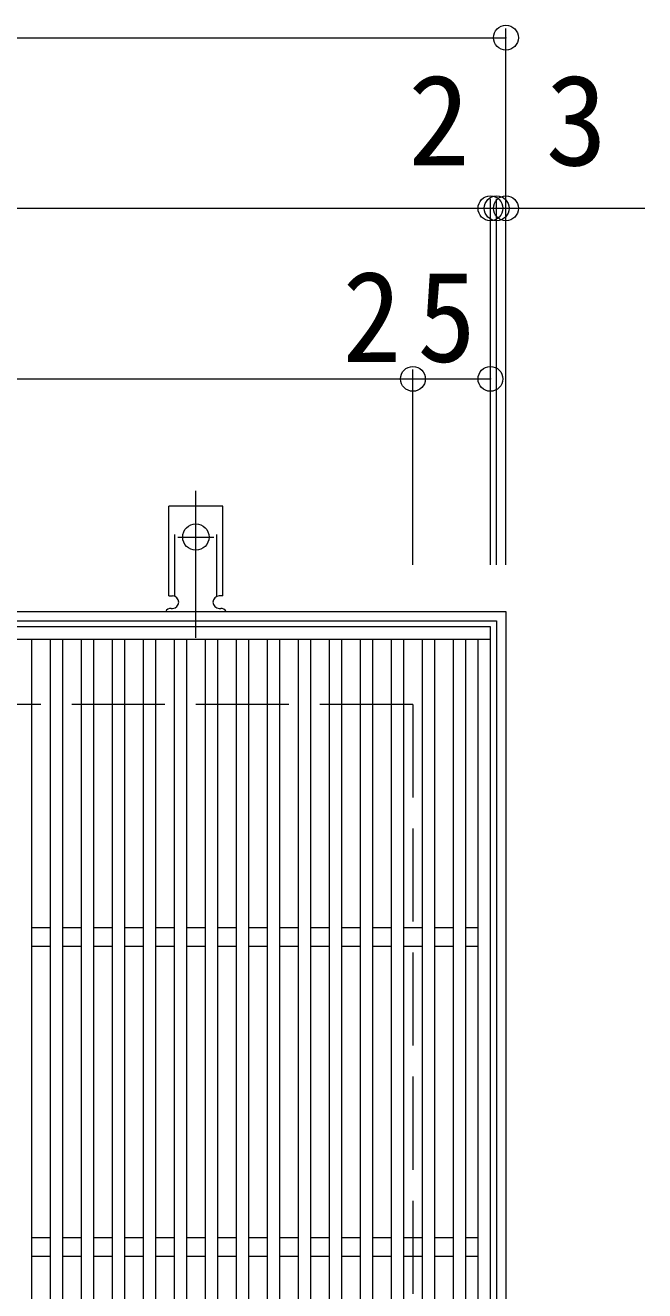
# Model space of a CAD drawing. Units: millimetres at full size, sheet at 1:10; details may follow other scales. Extents: x -1626 to 1681, y -1379 to 1282.
# Drawn here: x 59.9 to 259.7, y 843.3 to 1251.3 of the extents above; entities that cross this region are included whole.
import ezdxf
from ezdxf.enums import TextEntityAlignment as Align

# ---------------------------------------------------------------- set-up
doc = ezdxf.new("R2010")
doc.units = ezdxf.units.MM
doc.header["$LTSCALE"] = 10
doc.header["$PDMODE"] = 32
doc.header["$PDSIZE"] = 8
for name, pattern in [('CHAIN2', [12, 9, -1, 1, -1]), ('DASHED2', [3, 2, -1]), ('DASHED3', [4, 3, -1])]:
    doc.linetypes.add(name, pattern=pattern)
for name, color, linetype, lineweight in [('C-1', 2, 'Continuous', 9), ('C-2', 3, 'Continuous', 9), ('C-4', 7, 'Continuous', 9), ('C-A', 3, 'Continuous', 9)]:
    doc.layers.add(name, color=color, linetype=linetype, lineweight=lineweight)
doc.styles.add('ＭＳ ゴシック', font='')
doc.styles.get('ＭＳ ゴシック').set_extended_font_data('MS Gothic')

msp = doc.modelspace()

# ---------------------------------------------------------------- linework, layer by layer
at = {"layer": 'C-1'}
for p, q in [((-195.06, 1062.32), (214.94, 1062.32)), ((-192.06, 1059.32), (211.94, 1059.32))]:
    msp.add_line(p, q, dxfattribs=at)
at = {"layer": 'C-1', "linetype": 'DASHED3'}
for q in [(-165.06, 1032.32), (184.94, 682.32)]:
    msp.add_line((184.94, 1032.32), q, dxfattribs=at)
at = {"layer": 'C-1'}
for points in [[(214.94, 1062.32), (214.94, 652.32), (-195.06, 652.32)], [(211.94, 1059.32), (211.94, 655.32), (-192.06, 655.32)]]:
    msp.add_lwpolyline(points, dxfattribs=at)
at = {"layer": 'C-2'}
for p, q in [((209.94, 1057.32), (-190.06, 1057.32)), ((209.94, 657.32), (209.94, 1057.32)), ((209.94, 1053.32), (-190.06, 1053.32)), ((61.94, 1053.32), (61.94, 661.32)), ((67.94, 1053.32), (67.94, 661.32)), ((71.94, 1053.32), (71.94, 661.32)), ((77.94, 1053.32), (77.94, 661.32)), ((81.94, 1053.32), (81.94, 661.32)), ((87.94, 1053.32), (87.94, 661.32)), ((91.94, 1053.32), (91.94, 661.32)), ((97.94, 1053.32), (97.94, 661.32)), ((101.94, 1053.32), (101.94, 661.32)), ((107.94, 1053.32), (107.94, 661.32)), ((111.94, 1053.32), (111.94, 661.32)), ((117.94, 1053.32), (117.94, 661.32)), ((121.94, 1053.32), (121.94, 661.32)), ((127.94, 1053.32), (127.94, 661.32)), ((131.94, 1053.32), (131.94, 661.32)), ((137.94, 1053.32), (137.94, 661.32)), ((141.94, 1053.32), (141.94, 661.32)), ((147.94, 1053.32), (147.94, 661.32)), ((151.94, 1053.32), (151.94, 661.32)), ((157.94, 1053.32), (157.94, 661.32)), ((161.94, 1053.32), (161.94, 661.32)), ((167.94, 1053.32), (167.94, 661.32)), ((171.94, 1053.32), (171.94, 661.32)), ((177.94, 1053.32), (177.94, 661.32)), ((181.94, 1053.32), (181.94, 661.32)), ((187.94, 1053.32), (187.94, 661.32)), ((191.94, 1053.32), (191.94, 661.32)), ((197.94, 1053.32), (197.94, 661.32)), ((201.94, 1053.32), (201.94, 661.32)), ((205.94, 661.32), (205.94, 1053.32)), ((67.94, 960.32), (61.94, 960.32)), ((77.94, 960.32), (71.94, 960.32)), ((87.94, 960.32), (81.94, 960.32)), ((97.94, 960.32), (91.94, 960.32)), ((107.94, 960.32), (101.94, 960.32)), ((117.94, 960.32), (111.94, 960.32)), ((127.94, 960.32), (121.94, 960.32)), ((137.94, 960.32), (131.94, 960.32)), ((147.94, 960.32), (141.94, 960.32)), ((157.94, 960.32), (151.94, 960.32)), ((167.94, 960.32), (161.94, 960.32)), ((177.94, 960.32), (171.94, 960.32)), ((187.94, 960.32), (181.94, 960.32)), ((197.94, 960.32), (191.94, 960.32)), ((205.94, 960.32), (201.94, 960.32)), ((67.94, 954.32), (61.94, 954.32)), ((77.94, 954.32), (71.94, 954.32)), ((87.94, 954.32), (81.94, 954.32)), ((97.94, 954.32), (91.94, 954.32)), ((107.94, 954.32), (101.94, 954.32)), ((117.94, 954.32), (111.94, 954.32)), ((127.94, 954.32), (121.94, 954.32)), ((137.94, 954.32), (131.94, 954.32)), ((147.94, 954.32), (141.94, 954.32)), ((157.94, 954.32), (151.94, 954.32)), ((167.94, 954.32), (161.94, 954.32)), ((177.94, 954.32), (171.94, 954.32)), ((187.94, 954.32), (181.94, 954.32)), ((197.94, 954.32), (191.94, 954.32)), ((205.94, 954.32), (201.94, 954.32)), ((67.94, 860.32), (61.94, 860.32)), ((77.94, 860.32), (71.94, 860.32)), ((87.94, 860.32), (81.94, 860.32)), ((97.94, 860.32), (91.94, 860.32)), ((107.94, 860.32), (101.94, 860.32)), ((117.94, 860.32), (111.94, 860.32)), ((127.94, 860.32), (121.94, 860.32)), ((137.94, 860.32), (131.94, 860.32)), ((147.94, 860.32), (141.94, 860.32)), ((157.94, 860.32), (151.94, 860.32)), ((167.94, 860.32), (161.94, 860.32)), ((177.94, 860.32), (171.94, 860.32)), ((187.94, 860.32), (181.94, 860.32)), ((197.94, 860.32), (191.94, 860.32)), ((205.94, 860.32), (201.94, 860.32)), ((67.94, 854.32), (61.94, 854.32)), ((77.94, 854.32), (71.94, 854.32)), ((87.94, 854.32), (81.94, 854.32)), ((97.94, 854.32), (91.94, 854.32)), ((107.94, 854.32), (101.94, 854.32)), ((117.94, 854.32), (111.94, 854.32)), ((127.94, 854.32), (121.94, 854.32)), ((137.94, 854.32), (131.94, 854.32)), ((147.94, 854.32), (141.94, 854.32)), ((157.94, 854.32), (151.94, 854.32)), ((167.94, 854.32), (161.94, 854.32)), ((177.94, 854.32), (171.94, 854.32)), ((187.94, 854.32), (181.94, 854.32)), ((197.94, 854.32), (191.94, 854.32)), ((205.94, 854.32), (201.94, 854.32))]:
    msp.add_line(p, q, dxfattribs=at)
at = {"layer": 'C-4'}
for p, q in [((214.94, 1077.32), (214.94, 1250.32)), ((-195.06, 1247.32), (214.94, 1247.32)), ((-190.06, 1192.32), (209.94, 1192.32)), ((209.94, 1077.32), (209.94, 1195.32)), ((211.94, 1077.32), (211.94, 1195.32)), ((184.94, 1077.32), (184.94, 1140.32)), ((-165.06, 1137.32), (184.94, 1137.32)), ((184.94, 1137.32), (209.94, 1137.32))]:
    msp.add_line(p, q, dxfattribs=at)
msp.add_lwpolyline([(209.94, 1192.32), (211.94, 1192.32), (259.69, 1192.32)], dxfattribs=at)
for p in [(214.94, 1247.32), (209.94, 1192.32), (211.94, 1192.32), (214.94, 1192.32), (184.94, 1137.32), (209.94, 1137.32)]:
    msp.add_point(p, dxfattribs=at)
at = {"layer": 'C-A', "color": 7, "linetype": 'CHAIN2'}
for p, q in [((114.94, 1053.85), (114.94, 1101.25)), ((109.17, 1086.32), (120.72, 1086.32))]:
    msp.add_line(p, q, dxfattribs=at)
at = {"layer": 'C-A'}
for p, q in [((106.19, 1067.32), (106.19, 1096.32)), ((123.69, 1096.32), (106.19, 1096.32)), ((123.69, 1067.32), (123.69, 1096.32)), ((106.19, 1067.32), (107.44, 1067.32)), ((123.69, 1067.32), (122.44, 1067.32)), ((106.94, 1063.32), (107.44, 1063.32)), ((122.44, 1063.32), (122.95, 1063.32))]:
    msp.add_line(p, q, dxfattribs=at)
at = {"layer": 'C-A', "linetype": 'DASHED2'}
for p, q in [((108.19, 1067.17), (108.19, 1096.32)), ((121.69, 1067.17), (121.69, 1096.32))]:
    msp.add_line(p, q, dxfattribs=at)
at = {"layer": 'C-A'}
msp.add_circle((114.94, 1086.32), 4.25, dxfattribs=at)
for centre, start, end in [((107.44, 1065.32), 270, 90), ((122.44, 1065.32), 90, 269.8667), ((106.94, 1061.32), 90.276, 150.0005), ((122.94, 1061.32), 29.9993, 89.7584)]:
    msp.add_arc(centre, 2, start, end, dxfattribs=at)

# ---------------------------------------------------------------- texts
at = {"layer": 'C-4', "color": 2, "style": 'ＭＳ ゴシック'}
for s, p in [('2', (183.38, 1197.32)), ('3', (227.71, 1197.32))]:
    msp.add_text(s, height=29.33, dxfattribs=at).set_placement(p, align=Align.BOTTOM_LEFT)
at = {"layer": 'C-4', "color": 2, "insert": (162.26, 1142.32), "char_height": 29.33, "attachment_point": 7, "style": 'ＭＳ ゴシック'}
msp.add_mtext('\\T1.27;\\W0.95;25', dxfattribs=at)

doc.saveas('drawing.dxf')
